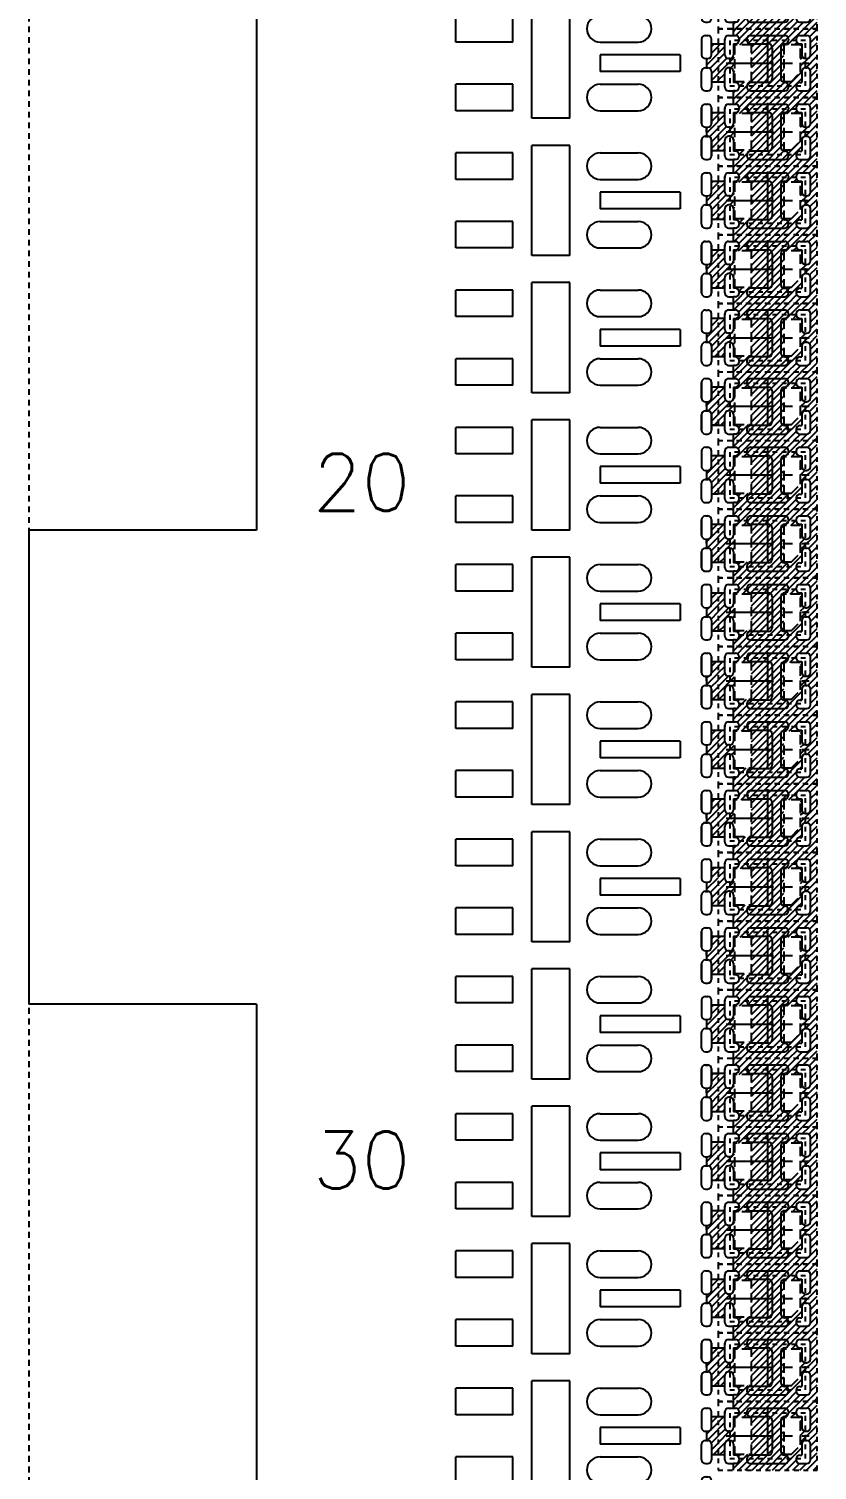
# Model space of a CAD drawing. Extents: x -1061 to -782, y -21 to 162.
# Drawn here: x -1060.12 to -1043.5, y 85.83 to 116.24 of the extents above; entities that cross this region are included whole.
import ezdxf

# ---------------------------------------------------------------- set-up
doc = ezdxf.new("R2010")
doc.units = 0
doc.header["$LTSCALE"] = 0.5
for name, pattern in [('CENTER', [2, 1.25, -0.25, 0.25, -0.25]), ('HIDDEN', [0.375, 0.25, -0.125]), ('HIDDEN2', [0.1875, 0.125, -0.0625])]:
    doc.linetypes.add(name, pattern=pattern)
for name, color, linetype in [('B', 5, 'Continuous'), ('C', 1, 'CENTER'), ('H', 4, 'HIDDEN'), ('hatch', 7, 'CENTER'), ('HATCH O-L', 7, 'HIDDEN2'), ('HITACHI', 40, 'HIDDEN'), ('NOTES', 7, 'Continuous'), ('PACKAGE OL', 51, 'HIDDEN2')]:
    doc.layers.add(name, color=color, linetype=linetype)
doc.styles.get("Standard").update_dxf_attribs({"font": 'ROMANS.SHX'})

# ---------------------------------------------------------------- blocks, each defined once
blk = doc.blocks.new('DFN1006-2L VER BAR')
at = {"layer": 'hatch'}
h = blk.add_hatch(dxfattribs=at)
h.set_pattern_fill('ANSI31', color=256, scale=0.02)
h.set_pattern_definition([(45, (1371.827285, -129.640526), (-0.0449012806, 0.0449012806), [])])
h.paths.add_polyline_path([(2.455, 0.53), (2.367, 0.53), (2.367, 0.389, -0.414214), (2.317, 0.339), (2.302, 0.339), (2.302, 0.219), (2.317, 0.219, -0.414214), (2.367, 0.169), (2.367, 0.028), (2.455, 0.028)])
h.paths.add_polyline_path([(2.455, -0.375), (2.367, -0.375), (2.367, -0.516, -0.414214), (2.317, -0.566), (2.302, -0.566), (2.302, -0.686), (2.317, -0.686, -0.414214), (2.367, -0.736), (2.367, -0.877), (2.455, -0.877)])
h.paths.add_polyline_path([(2.455, -1.28), (2.367, -1.28), (2.367, -1.421, -0.414214), (2.317, -1.471), (2.302, -1.471), (2.302, -1.591), (2.317, -1.591, -0.414214), (2.367, -1.641), (2.367, -1.781), (2.455, -1.781)])
at = {"layer": 'B'}
for p, q in [((2.237, 0.594), (2.237, 0.389)), ((2.287, 0.644), (2.317, 0.644)), ((2.367, 0.594), (2.367, 0.389)), ((2.287, 0.339), (2.317, 0.339)), ((2.287, 0.219), (2.317, 0.219)), ((2.302, 0.279), (2.302, 0.339)), ((-0.25, 0.002), (-1, 0.002)), ((-1, -0.348), (-1, 0.002)), ((-0.25, -0.348), (-0.25, 0.002)), ((0, -1.352), (0, 0.1)), ((0.5, 0.1), (0, 0.1)), ((0.5, -1.352), (0.5, 0.1)), ((0.9, 0.002), (1.4, 0.002)), ((2.237, 0.169), (2.237, -0.036)), ((2.367, 0.169), (2.367, -0.036)), ((2.287, -0.086), (2.317, -0.086)), ((-0.25, -0.348), (-1, -0.348)), ((0.9, -0.348), (1.4, -0.348)), ((2.237, -0.311), (2.237, -0.516)), ((2.287, -0.261), (2.317, -0.261)), ((2.367, -0.516), (2.367, -0.311)), ((1.955, -0.516), (0.9, -0.516)), ((0.9, -0.516), (0.9, -0.736)), ((1.955, -0.516), (1.955, -0.736)), ((2.287, -0.566), (2.317, -0.566)), ((1.955, -0.736), (0.9, -0.736)), ((2.237, -0.941), (2.237, -0.736)), ((2.287, -0.686), (2.317, -0.686)), ((2.367, -0.736), (2.367, -0.941)), ((-1, -1.253), (-1, -0.903)), ((-0.25, -0.903), (-1, -0.903)), ((-0.25, -1.253), (-0.25, -0.903)), ((0.9, -0.903), (1.4, -0.903)), ((2.287, -0.991), (2.317, -0.991)), ((-0.25, -1.253), (-1, -1.253)), ((0.9, -1.253), (1.4, -1.253)), ((2.237, -1.421), (2.237, -1.216)), ((2.287, -1.166), (2.317, -1.166)), ((2.367, -1.421), (2.367, -1.216)), ((0.5, -1.352), (0, -1.352)), ((2.287, -1.471), (2.317, -1.471)), ((2.237, -1.846), (2.237, -1.641)), ((2.287, -1.591), (2.317, -1.591)), ((2.367, -1.846), (2.367, -1.641)), ((2.287, -1.896), (2.317, -1.896))]:
    blk.add_line(p, q, dxfattribs=at)
for centre, radius, start, end in [((2.287, 0.594), 0.05, 90, 180), ((2.317, 0.594), 0.05, 0, 90), ((2.317, 0.594), 0.05, 0, 90), ((2.287, 0.389), 0.05, 180, 270), ((2.317, 0.389), 0.05, 270, 0), ((2.287, 0.169), 0.05, 90, 180), ((2.317, 0.169), 0.05, 0, 90), ((0.9, -0.173), 0.175, 90, 270), ((1.4, -0.173), 0.175, 270, 90), ((2.287, -0.036), 0.05, 180, 270), ((2.317, -0.036), 0.05, 270, 0), ((2.287, -0.311), 0.05, 90, 180), ((2.317, -0.311), 0.05, 0, 90), ((2.287, -0.516), 0.05, 180, 270), ((2.317, -0.516), 0.05, 270, 0), ((2.287, -0.736), 0.05, 90, 180), ((2.317, -0.736), 0.05, 0, 90), ((0.9, -1.078), 0.175, 90, 270), ((1.4, -1.078), 0.175, 270, 90), ((2.287, -0.941), 0.05, 180, 270), ((2.317, -0.941), 0.05, 270, 0), ((2.287, -1.216), 0.05, 90, 180), ((2.317, -1.216), 0.05, 0, 90), ((2.287, -1.421), 0.05, 180, 270), ((2.317, -1.421), 0.05, 270, 0), ((2.287, -1.641), 0.05, 90, 180), ((2.317, -1.641), 0.05, 0, 90), ((2.287, -1.846), 0.05, 180, 270), ((2.317, -1.846), 0.05, 270, 0), ((2.317, -1.846), 0.05, 270, 0)]:
    blk.add_arc(centre, radius, start, end, dxfattribs=at)
at = {"layer": 'H'}
for p, q in [((2.455, 0.53), (2.367, 0.53)), ((2.302, 0.339), (2.302, 0.219)), ((2.455, 0.028), (2.367, 0.028)), ((2.455, -0.375), (2.367, -0.375)), ((2.302, -0.566), (2.302, -0.686)), ((2.455, -0.877), (2.367, -0.877)), ((2.455, -1.28), (2.367, -1.28)), ((2.302, -1.471), (2.302, -1.591)), ((2.455, -1.781), (2.367, -1.781))]:
    blk.add_line(p, q, dxfattribs=at)
blk = doc.blocks.new('2 R- SIDE CROSS REF')
at = {"layer": 'hatch'}
h = blk.add_hatch(dxfattribs=at)
h.set_pattern_fill('ANSI31', color=256, scale=0.02)
h.set_pattern_definition([(45, (581.53627, -36.8985), (-0.0449012806, 0.0449012806), [])])
h.paths.add_polyline_path([(-0.452, 0.452), (-0.452, 0.365), (-0.425, 0.365, -0.414214), (-0.375, 0.315), (-0.375, 0.304, -0.414214), (-0.425, 0.254), (-0.449, 0.254), (-0.449, 0.11, -0.414214), (-0.499, 0.06), (-0.515, 0.06, -0.414214), (-0.565, 0.11), (-0.565, 0.251), (-0.652, 0.251), (-0.652, -0.251), (-0.565, -0.251), (-0.565, -0.11, -0.414214), (-0.515, -0.06), (-0.499, -0.06, -0.414214), (-0.449, -0.11), (-0.449, -0.254), (-0.425, -0.254, -0.414214), (-0.375, -0.304), (-0.375, -0.315, -0.414214), (-0.425, -0.365), (-0.452, -0.365), (-0.452, -0.452), (0.652, -0.452), (0.652, 0.452)])
h.paths.add_polyline_path([(-0.215, 0.24), (-0.215, -0.24), (-0.435, -0.24), (-0.435, 0.24)], flags=16)
h.paths.add_polyline_path([(0.215, 0.24), (0.435, 0.24), (0.435, -0.12), (0.315, -0.24), (0.215, -0.24)], flags=16)
h.paths.add_polyline_path([(0.425, 0.365), (0.515, 0.365, -0.414214), (0.565, 0.315), (0.565, 0.11, -0.414214), (0.515, 0.06), (0.499, 0.06, -0.414214), (0.449, 0.11), (0.449, 0.254), (0.425, 0.254, -0.414214), (0.375, 0.304), (0.375, 0.315, -0.414214)], flags=16)
h.paths.add_polyline_path([(0.499, -0.06), (0.515, -0.06, -0.414214), (0.565, -0.11), (0.565, -0.315, -0.414214), (0.515, -0.365), (0.452, -0.365), (0.425, -0.365, -0.414214), (0.375, -0.315), (0.375, -0.304, -0.414214), (0.425, -0.254), (0.449, -0.254), (0.449, -0.11, -0.414214)], flags=16)
at = {"layer": 'B'}
for p, q in [((-0.565, 0.11), (-0.565, 0.315)), ((-0.565, 0.315), (-0.565, 0.301)), ((-0.515, 0.365), (-0.425, 0.365)), ((-0.449, 0.254), (-0.449, 0.11)), ((-0.449, 0.254), (-0.425, 0.254)), ((-0.375, 0.315), (-0.375, 0.304)), ((-0.275, 0.315), (-0.275, 0.304)), ((-0.225, 0.365), (0.225, 0.365)), ((-0.225, 0.254), (0.009, 0.254)), ((0.059, 0.204), (0.059, -0.204)), ((0.172, 0.204), (0.172, -0.204)), ((0.222, 0.254), (0.225, 0.254)), ((0.275, 0.315), (0.275, 0.304)), ((0.375, 0.315), (0.375, 0.304)), ((0.425, 0.365), (0.515, 0.365)), ((0.425, 0.254), (0.449, 0.254)), ((0.449, 0.254), (0.449, 0.11)), ((0.565, 0.11), (0.565, 0.315)), ((-0.499, 0.06), (-0.515, 0.06)), ((-0.5, 0.06), (-0.5, 0.06)), ((0.499, 0.06), (0.515, 0.06)), ((0.5, 0.06), (0.5, 0.06)), ((-0.565, -0.315), (-0.565, -0.11)), ((-0.499, -0.06), (-0.515, -0.06)), ((-0.5, -0.06), (-0.5, -0.06)), ((-0.449, -0.11), (-0.449, -0.254)), ((0.449, -0.11), (0.449, -0.254)), ((0.499, -0.06), (0.515, -0.06)), ((0.5, -0.06), (0.5, -0.06)), ((0.565, -0.315), (0.565, -0.11)), ((-0.515, -0.365), (-0.452, -0.365)), ((-0.425, -0.365), (-0.452, -0.365)), ((-0.425, -0.254), (-0.449, -0.254)), ((-0.375, -0.304), (-0.375, -0.315)), ((-0.275, -0.304), (-0.275, -0.315)), ((0.009, -0.254), (-0.225, -0.254)), ((-0.225, -0.365), (0.225, -0.365)), ((0.222, -0.254), (0.225, -0.254)), ((0.275, -0.304), (0.275, -0.315)), ((0.375, -0.304), (0.375, -0.315)), ((0.425, -0.254), (0.449, -0.254)), ((0.425, -0.365), (0.452, -0.365)), ((0.452, -0.365), (0.515, -0.365))]:
    blk.add_line(p, q, dxfattribs=at)
for centre, start, end in [((-0.515, 0.315), 90, 180), ((-0.425, 0.315), 0, 90), ((-0.425, 0.304), 270, 0), ((-0.225, 0.315), 90, 180), ((-0.225, 0.304), 180, 270), ((0.009, 0.204), 0, 90), ((0.222, 0.204), 90, 180), ((0.225, 0.315), 0, 90), ((0.225, 0.304), 270, 0), ((0.425, 0.315), 90, 180), ((0.425, 0.304), 180, 270), ((0.515, 0.315), 0, 90), ((-0.515, 0.11), 180, 270), ((-0.499, 0.11), 270, 0), ((0.499, 0.11), 180, 270), ((0.515, 0.11), 270, 0), ((-0.515, -0.11), 90, 180), ((-0.499, -0.11), 0, 90), ((0.499, -0.11), 90, 180), ((0.515, -0.11), 0, 90), ((-0.515, -0.315), 180, 270), ((-0.425, -0.304), 0, 90), ((-0.425, -0.315), 270, 0), ((-0.225, -0.304), 90, 180), ((-0.225, -0.315), 180, 270), ((0.009, -0.204), 270, 0), ((0.222, -0.204), 180, 270), ((0.225, -0.304), 0, 90), ((0.225, -0.315), 270, 0), ((0.425, -0.304), 90, 180), ((0.425, -0.315), 180, 270), ((0.515, -0.315), 270, 0)]:
    blk.add_arc(centre, 0.05, start, end, dxfattribs=at)
at = {"layer": 'C'}
for p, q in [((0, 0.38), (0, -0.38)), ((-0.548, 0), (0.548, 0))]:
    blk.add_line(p, q, dxfattribs=at)
at = {"layer": 'H', "color": 6}
for p, q in [((-0.452, 0.365), (-0.452, 0.452)), ((-0.565, 0.251), (-0.652, 0.251)), ((-0.565, -0.251), (-0.652, -0.251)), ((-0.452, -0.452), (-0.452, -0.365))]:
    blk.add_line(p, q, dxfattribs=at)
at = {"layer": 'H'}
for points in [[(-0.215, -0.24), (-0.215, 0.24), (-0.435, 0.24), (-0.435, -0.24)], [(0.315, -0.24), (0.435, -0.12), (0.435, 0.24), (0.215, 0.24), (0.215, -0.24)]]:
    blk.add_lwpolyline(points, close=True, dxfattribs=at)
at = {"layer": 'HATCH O-L'}
blk.add_lwpolyline([(-0.652, 0.452), (-0.652, -0.452), (0.652, -0.452), (0.652, 0.452), (-0.652, 0.452)], dxfattribs=at)
at = {"layer": 'PACKAGE OL'}
blk.add_lwpolyline([(0.5, -0.3), (0.5, 0.3), (-0.5, 0.3), (-0.5, -0.3)], close=True, dxfattribs=at)

msp = doc.modelspace()

# ---------------------------------------------------------------- linework, layer by layer
at = {"layer": 'B'}
for p, q in [((-1055.32191, 131.26248), (-1055.32191, 105.66248)), ((-1060.12191, 105.66248), (-1060.12191, 95.66248)), ((-1055.32191, 105.66248), (-1060.12191, 105.66248)), ((-1055.32191, 95.66248), (-1060.12191, 95.66248)), ((-1055.32191, 95.66248), (-1055.32191, 71.66248))]:
    msp.add_line(p, q, dxfattribs=at)
at = {"layer": 'HITACHI'}
msp.add_line((-1060.12191, 141.26248), (-1060.12191, 26.06248), dxfattribs=at)

# ---------------------------------------------------------------- block references
at = {"xscale": 1.6, "yscale": 1.6, "zscale": 1.6}
for p in [(-1049.51551, 116.51273), (-1049.51551, 113.61737), (-1049.51551, 110.72201), (-1049.51551, 107.82665), (-1049.51551, 104.93129), (-1049.51551, 102.03593), (-1049.51551, 99.14057), (-1049.51551, 96.24521), (-1049.51551, 93.34985), (-1049.51551, 90.45449), (-1049.51551, 87.55913)]:
    msp.add_blockref('DFN1006-2L VER BAR', p, dxfattribs=at)
at = {"layer": 'hatch', "xscale": 1.6, "yscale": 1.6, "zscale": 1.6}
for p in [(-1044.54399, 116.95912), (-1044.54399, 115.51144), (-1044.54399, 114.06376), (-1044.54399, 112.61608), (-1044.54399, 111.1684), (-1044.54399, 109.72072), (-1044.54399, 108.27304), (-1044.54399, 106.82536), (-1044.54399, 105.37768), (-1044.54399, 103.93), (-1044.54399, 102.48232), (-1044.54399, 101.03464), (-1044.54399, 99.58696), (-1044.54399, 98.13928), (-1044.54399, 96.6916), (-1044.54399, 95.24392), (-1044.54399, 93.79624), (-1044.54399, 92.34856), (-1044.54399, 90.90088), (-1044.54399, 89.4532), (-1044.54399, 88.00552), (-1044.54399, 86.55784)]:
    msp.add_blockref('2 R- SIDE CROSS REF', p, dxfattribs=at)

# ---------------------------------------------------------------- texts
at = {"layer": 'NOTES', "char_height": 1.2, "attachment_point": 1}
for s, insert in [('20', (-1054.13407, 107.27169)), ('30', (-1054.13407, 92.9747))]:
    msp.add_mtext_dynamic_manual_height_columns(s, width=46.8881519, gutter_width=1, heights=[0], dxfattribs=dict(at, insert=insert))

doc.saveas('drawing.dxf')
